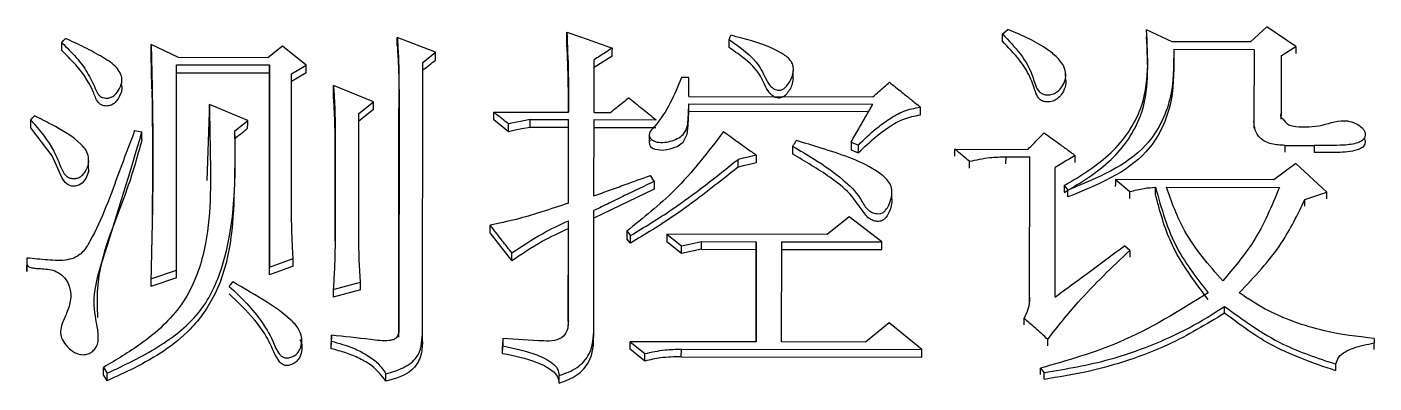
# Model space of a CAD drawing. Header units: millimetres. Extents: x 2384 to 4064, y 886 to 2074.
# Drawn here: x 2782.02 to 2790.02, y 1835.75 to 1837.86 of the extents above; entities that cross this region are included whole.
import ezdxf

# ---------------------------------------------------------------- set-up
doc = ezdxf.new("R2010")
doc.units = ezdxf.units.MM

msp = doc.modelspace()

# ---------------------------------------------------------------- linework, layer by layer
at = {"color": 7, "linetype": 'Continuous', "lineweight": 25}
for p, q in [((2788.8197, 1837.7705), (2788.6683, 1837.8417)), ((2789.3823, 1837.8582), (2789.2848, 1837.7696)), ((2789.5552, 1837.7425), (2789.3823, 1837.8582)), ((2782.2317, 1837.7176), (2782.2319, 1837.7645)), ((2782.9241, 1837.6767), (2782.7619, 1837.7548)), ((2784.4493, 1837.7085), (2784.2223, 1837.7954)), ((2787.8134, 1837.7743), (2787.8136, 1837.8166)), ((2789.2848, 1837.7696), (2788.8197, 1837.7705)), ((2783.4541, 1837.6757), (2782.9241, 1837.6767)), ((2783.5407, 1837.7447), (2783.4541, 1837.6757)), ((2783.6812, 1837.632), (2783.5407, 1837.7447)), ((2784.3736, 1837.648), (2784.4493, 1837.7085)), ((2785.4984, 1837.6857), (2785.3902, 1837.6167)), ((2788.8304, 1837.7261), (2788.8302, 1837.6843)), ((2788.8304, 1837.7261), (2789.3064, 1837.7252)), ((2788.8308, 1837.6313), (2788.831, 1837.6733)), ((2789.3064, 1837.7252), (2789.306, 1837.2985)), ((2789.3064, 1837.7252), (2789.3062, 1837.6834)), ((2789.4683, 1837.3516), (2789.4686, 1837.6894)), ((2789.4686, 1837.6894), (2789.5552, 1837.7425)), ((2782.9121, 1836.4156), (2782.9132, 1837.6334)), ((2782.913, 1837.5867), (2783.4647, 1837.5857)), ((2782.9132, 1837.6334), (2783.4649, 1837.6324)), ((2783.4649, 1837.6324), (2783.4638, 1836.4321)), ((2783.5947, 1837.5802), (2783.6812, 1837.632)), ((2784.372, 1836.0367), (2784.3736, 1837.648)), ((2785.3901, 1837.3515), (2785.3904, 1837.6635)), ((2786.5723, 1837.5529), (2786.5725, 1837.6001)), ((2788.1868, 1837.5659), (2788.187, 1837.5936)), ((2782.5868, 1837.5098), (2782.587, 1837.5351)), ((2782.587, 1837.546), (2782.5871, 1837.5569)), ((2783.4635, 1836.3869), (2783.4647, 1837.5857)), ((2783.5939, 1836.8331), (2783.5947, 1837.5802)), ((2783.681, 1837.5853), (2783.5944, 1837.5336)), ((2784.0813, 1837.4146), (2783.8434, 1837.5104)), ((2785.9528, 1837.5585), (2785.9096, 1837.5586)), ((2785.9527, 1837.4459), (2785.9528, 1837.5585)), ((2785.9527, 1837.4459), (2787.0452, 1837.4439)), ((2783.0943, 1836.9479), (2783.1075, 1837.3526)), ((2783.1075, 1837.3526), (2783.1077, 1837.399)), ((2783.3348, 1837.3032), (2783.1077, 1837.399)), ((2784.081, 1837.3682), (2783.9944, 1837.299)), ((2783.9947, 1837.3454), (2784.0813, 1837.4146)), ((2784.2312, 1836.0185), (2784.2325, 1837.3766)), ((2784.2327, 1837.423), (2784.2314, 1836.0632)), ((2784.2327, 1837.423), (2784.2325, 1837.3766)), ((2784.7949, 1837.3062), (2784.7952, 1837.3526)), ((2784.7952, 1837.3526), (2785.2387, 1837.3518)), ((2785.3901, 1837.3515), (2785.4875, 1837.3513)), ((2785.9525, 1837.3561), (2785.9527, 1837.4025)), ((2787.0185, 1837.3542), (2785.9525, 1837.3561)), ((2785.9527, 1837.4025), (2787.0452, 1837.4005)), ((2787.3262, 1837.3362), (2787.3265, 1837.3826)), ((2789.468, 1837.3104), (2789.4683, 1837.3516)), ((2782.0474, 1837.2594), (2782.0476, 1837.3056)), ((2783.259, 1837.2425), (2783.3348, 1837.3032)), ((2783.994, 1836.6057), (2783.9947, 1837.3454)), ((2784.8814, 1837.2367), (2784.7949, 1837.3062)), ((2785.0112, 1837.2625), (2785.0115, 1837.3088)), ((2785.0115, 1837.3088), (2785.2386, 1837.3084)), ((2785.2382, 1836.8127), (2785.2386, 1837.3084)), ((2785.2384, 1837.2621), (2785.2386, 1837.3084)), ((2785.3896, 1836.856), (2785.3901, 1837.3081)), ((2785.3901, 1837.3081), (2785.7579, 1837.3074)), ((2789.306, 1837.2985), (2789.3057, 1837.2574)), ((2782.664, 1837.2436), (2782.7073, 1837.2349)), ((2782.7071, 1837.1887), (2782.7073, 1837.2349)), ((2783.2587, 1837.1963), (2783.259, 1837.2425)), ((2783.8539, 1837.198), (2783.8533, 1836.606)), ((2783.8537, 1837.1519), (2783.8539, 1837.198)), ((2785.2384, 1837.2621), (2785.0112, 1837.2625)), ((2785.238, 1836.8126), (2785.2384, 1837.2621)), ((2785.3898, 1837.2618), (2785.7576, 1837.2611)), ((2785.718, 1837.212), (2785.7178, 1837.178)), ((2785.7181, 1837.2244), (2785.7181, 1837.2218)), ((2783.8531, 1836.587), (2783.8537, 1837.1519)), ((2786.9152, 1837.175), (2786.9149, 1837.1289)), ((2786.9149, 1837.1289), (2786.9582, 1837.1115)), ((2786.9152, 1837.175), (2786.9584, 1837.1576)), ((2787.5315, 1837.0917), (2787.5317, 1837.1325)), ((2787.5317, 1837.1325), (2787.9644, 1837.1317)), ((2789.4897, 1837.1557), (2789.4895, 1837.1148)), ((2789.4897, 1837.1557), (2789.6628, 1837.1553)), ((2789.6628, 1837.1553), (2789.6625, 1837.1139)), ((2782.3895, 1837.0383), (2782.3898, 1837.0832)), ((2782.3898, 1837.0844), (2782.3898, 1837.0848)), ((2786.2442, 1837.026), (2786.2444, 1837.072)), ((2787.8344, 1837.0467), (2787.8346, 1837.0874)), ((2787.8346, 1837.0874), (2787.9752, 1837.0871)), ((2787.9743, 1836.2558), (2787.9752, 1837.0871)), ((2787.975, 1837.0464), (2787.9752, 1837.0871)), ((2789.5545, 1837.0486), (2789.4246, 1836.9507)), ((2789.7382, 1836.8787), (2789.5545, 1837.0486)), ((2785.7467, 1836.9424), (2785.7251, 1836.9772)), ((2788.1258, 1836.2556), (2788.1266, 1837.0244)), ((2788.4835, 1836.9524), (2788.5699, 1836.8809)), ((2789.4246, 1836.9507), (2788.4835, 1836.9524)), ((2785.7465, 1836.8966), (2785.3893, 1836.7233)), ((2785.7467, 1836.9424), (2785.7465, 1836.8966)), ((2787.1568, 1836.8437), (2787.1571, 1836.8899)), ((2788.7212, 1836.867), (2788.7214, 1836.9074)), ((2788.7863, 1836.9072), (2789.4569, 1836.906)), ((2789.6083, 1836.8343), (2789.7382, 1836.8787)), ((2789.6081, 1836.7941), (2789.6083, 1836.8343)), ((2785.2375, 1836.1139), (2785.2381, 1836.7081)), ((2785.3889, 1836.0698), (2785.3896, 1836.7689)), ((2786.9039, 1836.7312), (2786.774, 1836.6268)), ((2787.0985, 1836.5826), (2786.9039, 1836.7312)), ((2784.7727, 1836.6373), (2784.7729, 1836.6828)), ((2784.9022, 1836.4717), (2784.7727, 1836.6373)), ((2785.2373, 1836.1124), (2785.2378, 1836.6626)), ((2785.5841, 1836.6465), (2785.5839, 1836.601)), ((2785.5841, 1836.6464), (2785.6058, 1836.6202)), ((2785.8221, 1836.6285), (2785.9086, 1836.5586)), ((2786.774, 1836.6268), (2785.8221, 1836.6285)), ((2785.6055, 1836.5748), (2785.5839, 1836.601)), ((2785.6055, 1836.5748), (2785.6058, 1836.6202)), ((2785.9084, 1836.5133), (2785.8219, 1836.5832)), ((2785.9084, 1836.5133), (2785.9086, 1836.5586)), ((2786.0274, 1836.5392), (2786.0276, 1836.5845)), ((2786.0276, 1836.5845), (2786.3521, 1836.5839)), ((2786.3521, 1836.5839), (2786.3515, 1835.9892)), ((2786.3519, 1836.5386), (2786.3521, 1836.5839)), ((2786.503, 1835.9889), (2786.5036, 1836.5837)), ((2786.5036, 1836.5837), (2787.0985, 1836.5826)), ((2788.5696, 1836.5323), (2788.5371, 1836.5592)), ((2782.0251, 1836.487), (2782.0249, 1836.4418)), ((2782.0251, 1836.487), (2782.0251, 1836.4522)), ((2783.4638, 1836.4321), (2783.6044, 1836.4842)), ((2784.9022, 1836.4717), (2784.9024, 1836.517)), ((2786.0274, 1836.5392), (2785.9084, 1836.5133)), ((2786.0274, 1836.5392), (2786.3519, 1836.5386)), ((2786.3513, 1835.9892), (2786.3519, 1836.5386)), ((2786.5033, 1836.5383), (2787.0983, 1836.5372)), ((2788.5696, 1836.5323), (2788.5693, 1836.4926)), ((2782.0251, 1836.4522), (2782.0248, 1836.407)), ((2782.0248, 1836.407), (2782.0249, 1836.4418)), ((2782.7606, 1836.3634), (2782.9121, 1836.4156)), ((2783.6042, 1836.439), (2783.4635, 1836.3869)), ((2783.4635, 1836.3869), (2783.4638, 1836.4321)), ((2782.9118, 1836.3705), (2782.7603, 1836.3184)), ((2783.8422, 1836.3002), (2784.0045, 1836.3437)), ((2784.0043, 1836.2987), (2783.842, 1836.2553)), ((2787.9741, 1836.2156), (2787.9743, 1836.2558)), ((2789.1315, 1836.1608), (2789.1317, 1836.2)), ((2785.2372, 1836.0692), (2785.2375, 1836.1139)), ((2785.3886, 1836.0252), (2785.3889, 1836.0698)), ((2787.1413, 1836.1017), (2787.0006, 1835.988)), ((2787.3359, 1835.9436), (2787.1413, 1836.1017)), ((2783.6456, 1836.0418), (2783.6456, 1836.0482)), ((2783.8311, 1836.0289), (2783.8309, 1835.9843)), ((2783.8309, 1835.9493), (2783.8311, 1835.9938)), ((2783.8311, 1835.9938), (2783.8311, 1836.0289)), ((2784.3718, 1835.992), (2784.372, 1836.0367)), ((2784.848, 1836.0095), (2784.8477, 1835.9649)), ((2784.848, 1836.0095), (2784.8479, 1835.9657)), ((2785.3867, 1835.9624), (2785.3869, 1836.0072)), ((2785.6049, 1835.946), (2785.6051, 1835.9906)), ((2785.6051, 1835.9906), (2785.6916, 1835.9203)), ((2786.3515, 1835.9892), (2785.6051, 1835.9906)), ((2787.0006, 1835.988), (2786.503, 1835.9889)), ((2788.082, 1835.9657), (2788.0822, 1836.0045)), ((2790.0185, 1836.0099), (2790.0185, 1835.983)), ((2783.8309, 1835.9493), (2783.8309, 1835.9843)), ((2784.8477, 1835.9211), (2784.8479, 1835.9657)), ((2784.8477, 1835.9211), (2784.8477, 1835.9649)), ((2785.6914, 1835.8758), (2785.6049, 1835.946)), ((2785.6914, 1835.8758), (2785.6916, 1835.9203)), ((2785.9078, 1835.9017), (2785.908, 1835.9462)), ((2785.908, 1835.9462), (2787.3359, 1835.9436)), ((2790.0183, 1835.9443), (2790.0185, 1835.983)), ((2782.4786, 1835.7941), (2782.4788, 1835.8385)), ((2782.4788, 1835.8384), (2782.5004, 1835.8033)), ((2785.9078, 1835.9017), (2787.3356, 1835.8991)), ((2788.0385, 1835.7955), (2788.0387, 1835.834)), ((2788.0388, 1835.8339), (2788.0604, 1835.8069)), ((2782.5002, 1835.759), (2782.4786, 1835.7941)), ((2788.0601, 1835.7685), (2788.0604, 1835.8069))]:
    msp.add_line(p, q, dxfattribs=at)
at = {"color": 7, "linetype": 'Continuous', "lineweight": 25, "flags": 128}
for points in [[(2785.2281, 1837.7812), (2785.2282, 1837.8075), (2785.2283, 1837.8281)], [(2787.8137, 1837.8167), (2787.8219, 1837.8234), (2787.834, 1837.8333), (2787.8462, 1837.8432)], [(2782.2319, 1837.7645), (2782.2427, 1837.7774), (2782.2535, 1837.7904)], [(2782.7616, 1837.708), (2782.7618, 1837.7342), (2782.7619, 1837.7548)], [(2784.222, 1837.7485), (2784.2222, 1837.7748), (2784.2223, 1837.7954)], [(2786.1908, 1837.7362), (2786.1908, 1837.7509), (2786.1909, 1837.767), (2786.191, 1837.7831)], [(2784.4491, 1837.6617), (2784.4492, 1837.6879), (2784.4493, 1837.7085)], [(2785.4984, 1837.6857), (2785.4985, 1837.7119), (2785.4986, 1837.7325)], [(2789.5552, 1837.7425), (2789.5551, 1837.7189), (2789.555, 1837.7007)], [(2783.4647, 1837.5857), (2783.4648, 1837.6118), (2783.4649, 1837.6324)], [(2783.681, 1837.5853), (2783.6811, 1837.6114), (2783.6812, 1837.632)], [(2783.8432, 1837.4639), (2783.8433, 1837.4899), (2783.8434, 1837.5104)], [(2784.081, 1837.3682), (2784.0812, 1837.3942), (2784.0813, 1837.4146)], [(2785.7233, 1837.187), (2785.717, 1837.1739), (2785.7182, 1837.1612), (2785.7253, 1837.1496), (2785.7368, 1837.1398), (2785.7515, 1837.1326), (2785.7975, 1837.1269), (2785.8424, 1837.134), (2785.8835, 1837.1497), (2785.9182, 1837.1742), (2785.9427, 1837.222), (2785.949, 1837.2741), (2785.9525, 1837.3561), (2785.9525, 1837.3561)], [(2782.0476, 1837.3056), (2782.0584, 1837.3186), (2782.0692, 1837.3316)], [(2783.3345, 1837.2569), (2783.3347, 1837.2828), (2783.3348, 1837.3032)], [(2784.8814, 1837.2367), (2784.8815, 1837.2626), (2784.8816, 1837.283)], [(2785.0115, 1837.3088), (2784.9627, 1837.2991), (2784.9222, 1837.291), (2784.8816, 1837.283)], [(2782.3889, 1837.0386), (2782.3893, 1836.9991), (2782.3737, 1836.9589), (2782.352, 1836.9316), (2782.3335, 1836.9189), (2782.311, 1836.9128), (2782.2903, 1836.9136), (2782.2685, 1836.9208), (2782.2514, 1836.9343), (2782.2346, 1836.9608), (2782.1744, 1837.0939), (2782.0474, 1837.2593), (2782.0474, 1837.2593)], [(2785.0112, 1837.2625), (2784.9624, 1837.2528), (2784.9219, 1837.2448), (2784.8814, 1837.2367)], [(2786.5688, 1837.1036), (2786.5689, 1837.1242), (2786.569, 1837.137), (2786.5691, 1837.1497)], [(2786.9582, 1837.1115), (2786.9583, 1837.1345), (2786.9584, 1837.1461), (2786.9584, 1837.1576)], [(2786.3524, 1837.0518), (2786.3041, 1837.0403), (2786.2741, 1837.0332), (2786.2442, 1837.026)], [(2786.3526, 1837.0979), (2786.3043, 1837.0863), (2786.2744, 1837.0791), (2786.2444, 1837.072)], [(2786.3526, 1837.0979), (2786.3525, 1837.0721), (2786.3524, 1837.0518)], [(2787.618, 1837.0204), (2787.6181, 1837.0404), (2787.6182, 1837.061)], [(2788.2454, 1837.0548), (2788.2455, 1837.0773), (2788.2456, 1837.0955)], [(2788.4835, 1836.9524), (2788.4833, 1836.9294), (2788.4832, 1836.912)], [(2788.1806, 1836.9173), (2788.1805, 1836.9023), (2788.1804, 1836.8892), (2788.1803, 1836.8769)], [(2788.2022, 1836.8905), (2788.1968, 1836.8972), (2788.1887, 1836.9072), (2788.1806, 1836.9173)], [(2788.2019, 1836.8501), (2788.202, 1836.8644), (2788.2021, 1836.8774), (2788.2022, 1836.8905)], [(2788.5697, 1836.8405), (2788.5698, 1836.85), (2788.5698, 1836.8603), (2788.5699, 1836.8809)], [(2789.738, 1836.8384), (2789.7381, 1836.8606), (2789.7382, 1836.8787)], [(2785.2378, 1836.6626), (2785.2379, 1836.676), (2785.238, 1836.6894), (2785.2381, 1836.7081)], [(2785.8221, 1836.6285), (2785.822, 1836.6031), (2785.8219, 1836.5832)], [(2785.9086, 1836.5586), (2785.9571, 1836.5692), (2785.9924, 1836.5769), (2786.0276, 1836.5845)], [(2787.0983, 1836.5372), (2787.0984, 1836.5626), (2787.0985, 1836.5826)], [(2783.6042, 1836.439), (2783.6043, 1836.4643), (2783.6044, 1836.4842)], [(2782.9118, 1836.3705), (2782.912, 1836.3957), (2782.9121, 1836.4156)], [(2782.7606, 1836.3634), (2782.7604, 1836.3382), (2782.7603, 1836.3184)], [(2783.2257, 1836.3189), (2783.2365, 1836.332), (2783.2473, 1836.3451)], [(2784.0043, 1836.2987), (2784.0044, 1836.3239), (2784.0045, 1836.3437)], [(2783.8422, 1836.3002), (2783.8421, 1836.2751), (2783.842, 1836.2553)], [(2787.9415, 1836.0914), (2787.9416, 1836.1004), (2787.9416, 1836.1105), (2787.9417, 1836.1304)], [(2787.3356, 1835.8991), (2787.3358, 1835.924), (2787.3359, 1835.9436)], [(2789.791, 1835.8192), (2789.7911, 1835.8354), (2789.7912, 1835.8577)], [(2782.5002, 1835.759), (2782.5003, 1835.7788), (2782.5003, 1835.7911), (2782.5004, 1835.8033)], [(2784.1552, 1835.7559), (2784.1553, 1835.7688), (2784.1553, 1835.7817), (2784.1554, 1835.8003)], [(2785.1828, 1835.7453), (2785.1829, 1835.7583), (2785.183, 1835.7713), (2785.1831, 1835.7896)]]:
    msp.add_lwpolyline(points, dxfattribs=at)
at = {"color": 7, "linetype": 'Continuous', "lineweight": 25}
for points, knots in [([(2785.2283, 1837.8281), (2785.2319, 1837.7465), (2785.2372, 1837.6265), (2785.2385, 1837.4675), (2785.2386, 1837.3904), (2785.2387, 1837.3518)], [0, 0, 0, 0, 0.51479, 0.757386, 1, 1, 1, 1]), ([(2785.2283, 1837.8281), (2785.2593, 1837.8172), (2785.3198, 1837.7958), (2785.4099, 1837.7639), (2785.4691, 1837.743), (2785.4986, 1837.7325)], [0, 0, 0, 0, 0.343534, 0.671767, 1, 1, 1, 1]), ([(2787.8136, 1837.8166), (2787.8507, 1837.7776), (2787.925, 1837.6992), (2787.9941, 1837.5822), (2788.0113, 1837.4912), (2788.0462, 1837.4617), (2788.069, 1837.4548), (2788.0952, 1837.4547), (2788.1231, 1837.4624), (2788.1509, 1837.4814), (2788.1741, 1837.5121), (2788.1907, 1837.5535), (2788.1886, 1837.6013), (2788.1628, 1837.6548), (2788.0675, 1837.7436), (2787.9512, 1837.7995), (2787.8584, 1837.8381), (2787.8462, 1837.8432)], [0, 0, 0, 0, 0.147264, 0.29555, 0.379238, 0.397704, 0.416179, 0.440332, 0.464932, 0.490584, 0.529383, 0.570231, 0.614806, 0.662849, 0.734388, 0.964897, 1, 1, 1, 1]), ([(2788.1806, 1836.9173), (2788.2787, 1836.9764), (2788.4703, 1837.0919), (2788.693, 1837.4167), (2788.6776, 1837.681), (2788.6683, 1837.8417)], [0, 0, 0, 0, 0.2914195, 0.5692264, 1, 1, 1, 1]), ([(2782.2319, 1837.7645), (2782.2611, 1837.7358), (2782.3169, 1837.6811), (2782.3858, 1837.59), (2782.4207, 1837.5146), (2782.4415, 1837.4655), (2782.4575, 1837.4468), (2782.4745, 1837.438), (2782.4938, 1837.4348), (2782.5142, 1837.4365), (2782.5365, 1837.4455), (2782.5611, 1837.4682), (2782.5797, 1837.5007), (2782.5909, 1837.5396), (2782.5837, 1837.578), (2782.5509, 1837.6312), (2782.4704, 1837.6817), (2782.3669, 1837.7384), (2782.2914, 1837.773), (2782.2535, 1837.7904)], [0, 0, 0, 0, 0.120486, 0.230167, 0.339822, 0.3746, 0.39298, 0.411575, 0.427591, 0.446557, 0.467304, 0.493911, 0.54294, 0.579845, 0.617018, 0.661528, 0.765545, 0.882402, 1, 1, 1, 1]), ([(2782.7619, 1837.7548), (2782.7637, 1837.6796), (2782.7693, 1837.4539), (2782.7754, 1836.991), (2782.7662, 1836.6013), (2782.7606, 1836.3634)], [0, 0, 0, 0, 0.1629699, 0.4889248, 1, 1, 1, 1]), ([(2784.222, 1837.7485), (2784.2244, 1837.7122), (2784.2291, 1837.6395), (2784.2323, 1837.5155), (2784.2324, 1837.4278), (2784.2325, 1837.3766)], [0, 0, 0, 0, 0.293714, 0.587449, 1, 1, 1, 1]), ([(2784.2223, 1837.7954), (2784.2247, 1837.7587), (2784.2296, 1837.6853), (2784.2326, 1837.5612), (2784.2327, 1837.4737), (2784.2327, 1837.423)], [0, 0, 0, 0, 0.296264, 0.592549, 1, 1, 1, 1]), ([(2785.2383, 1837.3518), (2785.2383, 1837.3777), (2785.2382, 1837.4449), (2785.2366, 1837.5882), (2785.2314, 1837.7053), (2785.2281, 1837.7812)], [0, 0, 0, 0, 0.180625, 0.46896, 1, 1, 1, 1]), ([(2786.191, 1837.7831), (2786.2586, 1837.7365), (2786.3598, 1837.6666), (2786.4064, 1837.5526), (2786.4343, 1837.5079), (2786.4524, 1837.493), (2786.4694, 1837.4845), (2786.4882, 1837.4815), (2786.5039, 1837.4843), (2786.5222, 1837.4955), (2786.5489, 1837.5263), (2786.5705, 1837.5693), (2786.5745, 1837.6151), (2786.5663, 1837.6461), (2786.5408, 1837.6781), (2786.4473, 1837.7404), (2786.3242, 1837.777), (2786.2234, 1837.8033), (2786.2018, 1837.809)], [0, 0, 0, 0, 0.227642, 0.340918, 0.369431, 0.383636, 0.40814, 0.421602, 0.435184, 0.450933, 0.481252, 0.554321, 0.592682, 0.621742, 0.650784, 0.712011, 0.938181, 1, 1, 1, 1]), ([(2786.191, 1837.7831), (2786.1919, 1837.7853), (2786.1942, 1837.7907), (2786.1978, 1837.7993), (2786.2005, 1837.8058), (2786.2018, 1837.809)], [0, 0, 0, 0, 0.250291, 0.625145, 1, 1, 1, 1]), ([(2788.1861, 1837.5511), (2788.1866, 1837.5497), (2788.1925, 1837.5337), (2788.1865, 1837.4989), (2788.1677, 1837.4595), (2788.1409, 1837.4312), (2788.1121, 1837.4163), (2788.0838, 1837.412), (2788.0591, 1837.4151), (2788.04, 1837.4238), (2788.0211, 1837.4431), (2788.0016, 1837.4911), (2787.9779, 1837.5709), (2787.9102, 1837.6724), (2787.8481, 1837.7378), (2787.8134, 1837.7743)], [0, 0, 0, 0, 0.00692, 0.07956, 0.155689, 0.209033, 0.251741, 0.294473, 0.329516, 0.356624, 0.383718, 0.448883, 0.593532, 0.772801, 1, 1, 1, 1]), ([(2788.1803, 1836.8761), (2788.2784, 1836.9352), (2788.47, 1837.0505), (2788.6928, 1837.3748), (2788.6774, 1837.6389), (2788.668, 1837.7994)], [0, 0, 0, 0, 0.291558, 0.569369, 1, 1, 1, 1]), ([(2782.5863, 1837.51), (2782.5867, 1837.5091), (2782.5911, 1837.4962), (2782.5832, 1837.4631), (2782.5654, 1837.4277), (2782.5407, 1837.4025), (2782.5197, 1837.3915), (2782.497, 1837.388), (2782.476, 1837.3909), (2782.4589, 1837.3994), (2782.435, 1837.4249), (2782.4053, 1837.521), (2782.3283, 1837.6237), (2782.2533, 1837.6966), (2782.2317, 1837.7176)], [0, 0, 0, 0, 0.004934, 0.070078, 0.167112, 0.208023, 0.242926, 0.27788, 0.312683, 0.339657, 0.36657, 0.483284, 0.85074, 1, 1, 1, 1]), ([(2782.7663, 1837.4883), (2782.7659, 1837.5066), (2782.7652, 1837.5432), (2782.7636, 1837.6165), (2782.7624, 1837.6714), (2782.7616, 1837.708)], [0, 0, 0, 0, 0.249999, 0.499999, 1, 1, 1, 1]), ([(2785.4986, 1837.7325), (2785.4851, 1837.7239), (2785.4603, 1837.7081), (2785.4243, 1837.6851), (2785.4017, 1837.6707), (2785.3904, 1837.6635)], [0, 0, 0, 0, 0.37438, 0.68719, 1, 1, 1, 1]), ([(2786.571, 1837.5534), (2786.5692, 1837.5395), (2786.5646, 1837.504), (2786.5396, 1837.4662), (2786.5137, 1837.4432), (2786.4984, 1837.4363), (2786.4827, 1837.4352), (2786.4639, 1837.4401), (2786.4439, 1837.4516), (2786.4088, 1837.4925), (2786.3808, 1837.5826), (2786.2893, 1837.6688), (2786.2185, 1837.7172), (2786.1908, 1837.7362)], [0, 0, 0, 0, 0.075154, 0.191441, 0.226394, 0.248887, 0.271547, 0.299758, 0.340806, 0.382933, 0.572526, 0.832032, 1, 1, 1, 1]), ([(2788.8302, 1837.6839), (2788.8299, 1837.5846), (2788.8293, 1837.3851), (2788.6539, 1837.0326), (2788.3756, 1836.9198), (2788.2019, 1836.8494)], [0, 0, 0, 0, 0.2715803, 0.5453653, 1, 1, 1, 1]), ([(2788.8304, 1837.7261), (2788.8301, 1837.6266), (2788.8295, 1837.4269), (2788.6543, 1837.0741), (2788.3759, 1836.961), (2788.2022, 1836.8905)], [0, 0, 0, 0, 0.271711, 0.545564, 1, 1, 1, 1]), ([(2784.3733, 1837.6013), (2784.386, 1837.6114), (2784.4112, 1837.6315), (2784.4365, 1837.6516), (2784.4491, 1837.6617)], [0, 0, 0, 0, 0.5, 1, 1, 1, 1]), ([(2783.8434, 1837.5104), (2783.8459, 1837.4773), (2783.851, 1837.4088), (2783.8535, 1837.3046), (2783.8538, 1837.2336), (2783.8539, 1837.198)], [0, 0, 0, 0, 0.318731, 0.6592723, 1, 1, 1, 1]), ([(2785.9096, 1837.5586), (2785.8671, 1837.4561), (2785.8206, 1837.344), (2785.7294, 1837.2475), (2785.7159, 1837.2256), (2785.7174, 1837.2069), (2785.7252, 1837.195), (2785.7369, 1837.1853), (2785.7603, 1837.1739), (2785.7978, 1837.1712), (2785.8429, 1837.1785), (2785.8843, 1837.1944), (2785.9253, 1837.2209), (2785.9462, 1837.268), (2785.9501, 1837.3303), (2785.9517, 1837.3751), (2785.9527, 1837.4025)], [0, 0, 0, 0, 0.410683, 0.44895, 0.485442, 0.501739, 0.51856, 0.536626, 0.555643, 0.608214, 0.659889, 0.710594, 0.760792, 0.827972, 0.894991, 1, 1, 1, 1]), ([(2787.0452, 1837.4439), (2787.057, 1837.4543), (2787.0791, 1837.4739), (2787.1116, 1837.5028), (2787.1323, 1837.5212), (2787.1427, 1837.5304)], [0, 0, 0, 0, 0.362123, 0.681062, 1, 1, 1, 1]), ([(2787.1427, 1837.5304), (2787.1674, 1837.5105), (2787.2103, 1837.476), (2787.2716, 1837.4267), (2787.3082, 1837.3973), (2787.3264, 1837.3826)], [0, 0, 0, 0, 0.403141, 0.70157, 1, 1, 1, 1]), ([(2782.7665, 1837.4789), (2782.7684, 1837.3274), (2782.7713, 1837.1016), (2782.7687, 1836.8407), (2782.767, 1836.7324), (2782.7671, 1836.712), (2782.7672, 1836.7101), (2782.7672, 1836.71), (2782.7672, 1836.71)], [0, 0, 0, 0, 0.593211, 0.883787, 0.986393, 0.993028, 0.998125, 1, 1, 1, 1]), ([(2783.8537, 1837.1519), (2783.8536, 1837.1848), (2783.8534, 1837.2533), (2783.8498, 1837.3574), (2783.8454, 1837.4284), (2783.8432, 1837.4639)], [0, 0, 0, 0, 0.315997, 0.657909, 1, 1, 1, 1]), ([(2785.4875, 1837.3513), (2785.4998, 1837.3612), (2785.5241, 1837.3806), (2785.5601, 1837.4094), (2785.5839, 1837.4284), (2785.5957, 1837.4378)], [0, 0, 0, 0, 0.342692, 0.671346, 1, 1, 1, 1]), ([(2785.5957, 1837.4378), (2785.6227, 1837.4161), (2785.6768, 1837.3727), (2785.7308, 1837.3292), (2785.7579, 1837.3074)], [0, 0, 0, 0, 0.5, 1, 1, 1, 1]), ([(2783.1077, 1837.399), (2783.1094, 1837.2946), (2783.1143, 1836.9959), (2783.1185, 1836.5874), (2782.9614, 1836.1977), (2782.7283, 1835.9857), (2782.5546, 1835.8832), (2782.4788, 1835.8385)], [0, 0, 0, 0, 0.178225, 0.509524, 0.685628, 0.86265, 1, 1, 1, 1]), ([(2784.8816, 1837.283), (2784.8693, 1837.2929), (2784.8487, 1837.3095), (2784.8199, 1837.3327), (2784.8034, 1837.3459), (2784.7952, 1837.3526)], [0, 0, 0, 0, 0.4283606, 0.7141803, 1, 1, 1, 1]), ([(2786.9152, 1837.175), (2786.9303, 1837.2014), (2786.9596, 1837.2521), (2787.0029, 1837.3273), (2787.0311, 1837.3761), (2787.0452, 1837.4005)], [0, 0, 0, 0, 0.349952, 0.674976, 1, 1, 1, 1]), ([(2786.9584, 1837.1576), (2786.9929, 1837.1909), (2787.05, 1837.2459), (2787.1405, 1837.3124), (2787.2255, 1837.3637), (2787.2926, 1837.3763), (2787.3264, 1837.3826)], [0, 0, 0, 0, 0.334415, 0.553138, 0.774737, 1, 1, 1, 1]), ([(2789.4683, 1837.3516), (2789.467, 1837.3479), (2789.4647, 1837.3411), (2789.4634, 1837.3322), (2789.4648, 1837.3256), (2789.472, 1837.3176), (2789.4842, 1837.3056), (2789.4957, 1837.2862), (2789.5217, 1837.2726), (2789.5931, 1837.2613), (2789.7094, 1837.267), (2789.8269, 1837.3136), (2789.9086, 1837.288), (2789.9424, 1837.2671), (2789.9611, 1837.2444), (2789.9668, 1837.2256), (2789.9655, 1837.2077), (2789.9583, 1837.1929), (2789.944, 1837.1799), (2789.9051, 1837.1626), (2789.8082, 1837.1527), (2789.7215, 1837.1543), (2789.6628, 1837.1553)], [0, 0, 0, 0, 0.0138, 0.025127, 0.031098, 0.037099, 0.060784, 0.089374, 0.112534, 0.153888, 0.320046, 0.483741, 0.537098, 0.589789, 0.612612, 0.635583, 0.657284, 0.674402, 0.691535, 0.721107, 0.811251, 1, 1, 1, 1]), ([(2782.0476, 1837.3056), (2782.0988, 1837.2465), (2782.1754, 1837.158), (2782.2192, 1837.0419), (2782.2419, 1836.9904), (2782.26, 1836.9705), (2782.2804, 1836.9607), (2782.303, 1836.9572), (2782.3256, 1836.9601), (2782.3483, 1836.9721), (2782.3716, 1836.9973), (2782.391, 1837.036), (2782.3928, 1837.0828), (2782.3782, 1837.1269), (2782.3108, 1837.2018), (2782.2, 1837.2648), (2782.1028, 1837.3145), (2782.0692, 1837.3316)], [0, 0, 0, 0, 0.226354, 0.339207, 0.374159, 0.395068, 0.416135, 0.435555, 0.456987, 0.476773, 0.506217, 0.555773, 0.604136, 0.646938, 0.693733, 0.894301, 1, 1, 1, 1]), ([(2786.9582, 1837.1115), (2786.9927, 1837.1447), (2787.0497, 1837.1997), (2787.1403, 1837.2661), (2787.2253, 1837.3173), (2787.2924, 1837.3299), (2787.3262, 1837.3362)], [0, 0, 0, 0, 0.334339, 0.553042, 0.774659, 1, 1, 1, 1]), ([(2789.4897, 1837.1557), (2789.4627, 1837.1568), (2789.4097, 1837.159), (2789.3417, 1837.1915), (2789.3092, 1837.2455), (2789.307, 1837.2809), (2789.3059, 1837.2985)], [0, 0, 0, 0, 0.293529, 0.577239, 0.790449, 1, 1, 1, 1]), ([(2782.664, 1837.2436), (2782.6332, 1837.1622), (2782.5497, 1836.9423), (2782.4635, 1836.6951), (2782.3639, 1836.5273), (2782.3153, 1836.4894), (2782.244, 1836.4689), (2782.1454, 1836.475), (2782.0658, 1836.4829), (2782.0251, 1836.487)], [0, 0, 0, 0, 0.239125, 0.645779, 0.717633, 0.759609, 0.801685, 0.898672, 1, 1, 1, 1]), ([(2782.0251, 1836.4522), (2782.0257, 1836.4496), (2782.0269, 1836.4446), (2782.0328, 1836.4377), (2782.0457, 1836.4305), (2782.0672, 1836.4266), (2782.1129, 1836.4238), (2782.1682, 1836.4214), (2782.224, 1836.3953), (2782.2578, 1836.3617), (2782.2811, 1836.3134), (2782.2889, 1836.2468), (2782.2683, 1836.1717), (2782.2349, 1836.1086), (2782.2213, 1836.055), (2782.2285, 1836.0094), (2782.2565, 1835.9663), (2782.2933, 1835.9331), (2782.3334, 1835.9151), (2782.3652, 1835.9119), (2782.3939, 1835.9194), (2782.417, 1835.9344), (2782.4351, 1835.9559), (2782.4474, 1835.9848), (2782.4502, 1836.063), (2782.397, 1836.2404), (2782.5343, 1836.6537), (2782.6367, 1836.9978), (2782.7073, 1837.2349)], [0, 0, 0, 0, 0.003563, 0.007141, 0.011667, 0.022281, 0.03379, 0.068952, 0.089643, 0.110397, 0.130498, 0.162022, 0.201668, 0.236438, 0.259111, 0.277, 0.29888, 0.327265, 0.340596, 0.354041, 0.36589, 0.376926, 0.38899, 0.402934, 0.419058, 0.496673, 0.653151, 1, 1, 1, 1]), ([(2782.7071, 1837.1887), (2782.6803, 1837.0927), (2782.5983, 1836.7993), (2782.4305, 1836.457), (2782.4416, 1836.1925), (2782.4441, 1836.1343)], [0, 0, 0, 0, 0.274954, 0.84062, 1, 1, 1, 1]), ([(2783.2587, 1837.1964), (2783.2581, 1837.0939), (2783.2562, 1836.7852), (2783.2272, 1836.3785), (2782.9777, 1836.0183), (2782.7328, 1835.8644), (2782.554, 1835.7834), (2782.5002, 1835.759)], [0, 0, 0, 0, 0.180756, 0.544805, 0.687033, 0.905677, 1, 1, 1, 1]), ([(2782.5004, 1835.8033), (2782.603, 1835.8518), (2782.8088, 1835.9492), (2783.0688, 1836.1541), (2783.2669, 1836.6007), (2783.2624, 1836.9681), (2783.259, 1837.2425)], [0, 0, 0, 0, 0.180959, 0.363242, 0.524232, 1, 1, 1, 1]), ([(2783.2588, 1837.1964), (2783.2651, 1837.2014), (2783.2777, 1837.2115), (2783.2967, 1837.2266), (2783.3156, 1837.2418), (2783.3282, 1837.2519), (2783.3345, 1837.2569)], [0, 0, 0, 0, 0.25, 0.5, 0.75, 1, 1, 1, 1]), ([(2786.158, 1837.2372), (2786.0663, 1837.1167), (2785.9011, 1836.8997), (2785.6817, 1836.7244), (2785.5841, 1836.6465)], [0, 0, 0, 0, 0.555283, 1, 1, 1, 1]), ([(2786.158, 1837.2372), (2786.184, 1837.2186), (2786.2294, 1837.1861), (2786.2942, 1837.1397), (2786.3332, 1837.1118), (2786.3526, 1837.0979)], [0, 0, 0, 0, 0.400141, 0.70007, 1, 1, 1, 1]), ([(2787.9644, 1837.1317), (2787.9756, 1837.1429), (2787.9975, 1837.1649), (2788.0299, 1837.1975), (2788.0512, 1837.2188), (2788.0619, 1837.2295)], [0, 0, 0, 0, 0.344395, 0.672198, 1, 1, 1, 1]), ([(2788.0619, 1837.2295), (2788.0879, 1837.2106), (2788.1316, 1837.1788), (2788.1928, 1837.1341), (2788.228, 1837.1084), (2788.2456, 1837.0955)], [0, 0, 0, 0, 0.424906, 0.712453, 1, 1, 1, 1]), ([(2789.9627, 1837.1927), (2789.9639, 1837.1891), (2789.9671, 1837.1795), (2789.9646, 1837.1643), (2789.957, 1837.15), (2789.9418, 1837.1372), (2789.8915, 1837.1166), (2789.7941, 1837.1119), (2789.7087, 1837.1132), (2789.6625, 1837.1139)], [0, 0, 0, 0, 0.035479, 0.093395, 0.138339, 0.183252, 0.26667, 0.603888, 1, 1, 1, 1]), ([(2786.5691, 1837.1497), (2786.6121, 1837.1251), (2786.7164, 1837.0656), (2786.8548, 1836.9658), (2786.9626, 1836.8648), (2786.9975, 1836.7861), (2787.0358, 1836.758), (2787.063, 1836.7495), (2787.0871, 1836.7499), (2787.1062, 1836.757), (2787.1251, 1836.7744), (2787.1468, 1836.8156), (2787.1618, 1836.8672), (2787.1525, 1836.9212), (2787.1184, 1836.9664), (2786.9913, 1837.0592), (2786.7992, 1837.12), (2786.6397, 1837.1693), (2786.5907, 1837.1844)], [0, 0, 0, 0, 0.0982305, 0.2380808, 0.342824, 0.3950127, 0.4156162, 0.4363067, 0.4488043, 0.4613909, 0.4749584, 0.5000075, 0.5591638, 0.5871907, 0.6151163, 0.6746096, 0.9000732, 1, 1, 1, 1]), ([(2786.5691, 1837.1497), (2786.5727, 1837.1555), (2786.5799, 1837.167), (2786.5871, 1837.1786), (2786.5907, 1837.1843)], [0, 0, 0, 0, 0.499456, 1, 1, 1, 1]), ([(2787.6182, 1837.061), (2787.6059, 1837.0712), (2787.5853, 1837.0883), (2787.5565, 1837.1121), (2787.54, 1837.1257), (2787.5317, 1837.1325)], [0, 0, 0, 0, 0.4283694, 0.7141847, 1, 1, 1, 1]), ([(2785.6058, 1836.6202), (2785.6888, 1836.6703), (2785.8431, 1836.7632), (2786.0515, 1836.9196), (2786.1801, 1837.0211), (2786.2444, 1837.072)], [0, 0, 0, 0, 0.3679592, 0.6837741, 1, 1, 1, 1]), ([(2787.1553, 1836.8438), (2787.1559, 1836.838), (2787.1591, 1836.8071), (2787.1444, 1836.7651), (2787.1234, 1836.7269), (2787.1047, 1836.7109), (2787.0874, 1836.7047), (2787.0666, 1836.7039), (2787.0442, 1836.7093), (2787.018, 1836.7235), (2786.9723, 1836.778), (2786.9151, 1836.8732), (2786.7631, 1836.9895), (2786.6435, 1837.0597), (2786.5688, 1837.1036)], [0, 0, 0, 0, 0.02232, 0.1187247, 0.1624937, 0.1838858, 0.2054796, 0.2245934, 0.2537432, 0.2835186, 0.3271043, 0.5106076, 0.6943614, 1, 1, 1, 1]), ([(2787.6182, 1837.061), (2787.658, 1837.0698), (2787.7291, 1837.0856), (2787.8023, 1837.0868), (2787.8346, 1837.0874)], [0, 0, 0, 0, 0.558839, 1, 1, 1, 1]), ([(2788.2456, 1837.0955), (2788.2317, 1837.0872), (2788.2049, 1837.0712), (2788.1652, 1837.0475), (2788.1395, 1837.0321), (2788.1266, 1837.0244)], [0, 0, 0, 0, 0.350983, 0.675492, 1, 1, 1, 1]), ([(2785.3896, 1836.856), (2785.4205, 1836.8671), (2785.4822, 1836.8895), (2785.5941, 1836.9299), (2785.675, 1836.9591), (2785.7251, 1836.9772)], [0, 0, 0, 0, 0.276037, 0.552075, 1, 1, 1, 1]), ([(2786.2442, 1837.026), (2786.1981, 1836.9894), (2786.0737, 1836.8908), (2785.8669, 1836.7329), (2785.6928, 1836.6276), (2785.6055, 1836.5748)], [0, 0, 0, 0, 0.227248, 0.612658, 1, 1, 1, 1]), ([(2785.7467, 1836.9424), (2785.6882, 1836.914), (2785.5995, 1836.8709), (2785.4804, 1836.813), (2785.4198, 1836.7836), (2785.3896, 1836.7689)], [0, 0, 0, 0, 0.4912162, 0.745608, 1, 1, 1, 1]), ([(2788.5699, 1836.8809), (2788.5976, 1836.8883), (2788.6472, 1836.9017), (2788.6987, 1836.9056), (2788.7214, 1836.9074)], [0, 0, 0, 0, 0.558985, 1, 1, 1, 1]), ([(2788.7214, 1836.9074), (2788.7565, 1836.7816), (2788.8196, 1836.5553), (2788.9684, 1836.3653), (2789.0345, 1836.2808)], [0, 0, 0, 0, 0.5554541, 1, 1, 1, 1]), ([(2789.1211, 1836.3524), (2789.038, 1836.4469), (2788.8906, 1836.6147), (2788.818, 1836.8183), (2788.7863, 1836.9072)], [0, 0, 0, 0, 0.56317, 1, 1, 1, 1]), ([(2789.4569, 1836.906), (2789.411, 1836.7951), (2789.3284, 1836.5956), (2789.1848, 1836.4272), (2789.1211, 1836.3524)], [0, 0, 0, 0, 0.5555847, 1, 1, 1, 1]), ([(2783.6044, 1836.4842), (2783.6028, 1836.5143), (2783.5996, 1836.5745), (2783.5951, 1836.6909), (2783.5944, 1836.777), (2783.5939, 1836.8331)], [0, 0, 0, 0, 0.2587287, 0.5174633, 1, 1, 1, 1]), ([(2785.2382, 1836.8127), (2785.1853, 1836.7953), (2785.0827, 1836.7615), (2784.9287, 1836.714), (2784.8249, 1836.6932), (2784.7729, 1836.6828)], [0, 0, 0, 0, 0.346532, 0.672536, 1, 1, 1, 1]), ([(2789.0342, 1836.2405), (2788.9523, 1836.349), (2788.8069, 1836.5415), (2788.7472, 1836.7676), (2788.7212, 1836.8662)], [0, 0, 0, 0, 0.563754, 1, 1, 1, 1]), ([(2789.2183, 1836.2805), (2789.3081, 1836.3752), (2789.4674, 1836.5433), (2789.5655, 1836.7459), (2789.6083, 1836.8343)], [0, 0, 0, 0, 0.563739, 1, 1, 1, 1]), ([(2784.9024, 1836.517), (2784.9615, 1836.5569), (2785.0677, 1836.6287), (2785.1857, 1836.6837), (2785.2381, 1836.7081)], [0, 0, 0, 0, 0.556535, 1, 1, 1, 1]), ([(2784.9024, 1836.517), (2784.8834, 1836.5413), (2784.8523, 1836.5812), (2784.8091, 1836.6365), (2784.785, 1836.6674), (2784.7729, 1836.6828)], [0, 0, 0, 0, 0.440732, 0.720366, 1, 1, 1, 1]), ([(2784.9022, 1836.4717), (2784.9612, 1836.5116), (2785.0674, 1836.5834), (2785.1855, 1836.6383), (2785.2378, 1836.6626)], [0, 0, 0, 0, 0.5565026, 1, 1, 1, 1]), ([(2783.8533, 1836.606), (2783.8531, 1836.5747), (2783.8528, 1836.5123), (2783.8492, 1836.4103), (2783.8447, 1836.3397), (2783.8422, 1836.3002)], [0, 0, 0, 0, 0.306538, 0.613101, 1, 1, 1, 1]), ([(2784.0045, 1836.3437), (2784.0024, 1836.3734), (2783.9982, 1836.432), (2783.995, 1836.5193), (2783.9943, 1836.5769), (2783.994, 1836.6057)], [0, 0, 0, 0, 0.340831, 0.670338, 1, 1, 1, 1]), ([(2788.1258, 1836.2556), (2788.1776, 1836.2939), (2788.2721, 1836.3637), (2788.4092, 1836.4649), (2788.4945, 1836.5278), (2788.5371, 1836.5592)], [0, 0, 0, 0, 0.378108, 0.689054, 1, 1, 1, 1]), ([(2788.0822, 1836.0045), (2788.1411, 1836.079), (2788.2444, 1836.2099), (2788.4112, 1836.383), (2788.5167, 1836.4825), (2788.5696, 1836.5323)], [0, 0, 0, 0, 0.398253, 0.698777, 1, 1, 1, 1]), ([(2783.2257, 1836.3189), (2783.2611, 1836.2855), (2783.3679, 1836.1846), (2783.4683, 1836.0454), (2783.512, 1835.924), (2783.542, 1835.8991), (2783.5597, 1835.8935), (2783.5811, 1835.8943), (2783.6039, 1835.9019), (2783.6264, 1835.9171), (2783.6457, 1835.9425), (2783.6564, 1835.9777), (2783.6565, 1836.0213), (2783.637, 1836.0731), (2783.5683, 1836.1452), (2783.4351, 1836.237), (2783.3161, 1836.3055), (2783.2473, 1836.3451)], [0, 0, 0, 0, 0.115426, 0.348555, 0.412099, 0.425321, 0.438687, 0.453029, 0.472544, 0.492548, 0.515348, 0.548273, 0.582424, 0.623383, 0.682551, 0.816351, 1, 1, 1, 1]), ([(2783.645, 1836.0031), (2783.6455, 1836.0024), (2783.6564, 1835.9855), (2783.6578, 1835.9476), (2783.6489, 1835.9039), (2783.6275, 1835.8733), (2783.6029, 1835.8568), (2783.5785, 1835.8495), (2783.5587, 1835.8494), (2783.543, 1835.8544), (2783.5268, 1835.8663), (2783.4923, 1835.9163), (2783.4597, 1836.0101), (2783.3627, 1836.1419), (2783.2773, 1836.2241), (2783.2255, 1836.2739)], [0, 0, 0, 0, 0.00361, 0.080312, 0.146069, 0.185985, 0.226093, 0.257013, 0.279288, 0.298198, 0.317057, 0.355594, 0.5373, 0.719082, 1, 1, 1, 1]), ([(2787.9743, 1836.2558), (2787.973, 1836.2314), (2787.9707, 1836.1876), (2787.9506, 1836.1479), (2787.9417, 1836.1304)], [0, 0, 0, 0, 0.5572241, 1, 1, 1, 1]), ([(2789.0345, 1836.2808), (2788.8631, 1836.1737), (2788.5542, 1835.9807), (2788.1975, 1835.8792), (2788.0388, 1835.834)], [0, 0, 0, 0, 0.554852, 1, 1, 1, 1]), ([(2790.0185, 1836.0099), (2789.9199, 1836.0213), (2789.7578, 1836.0401), (2789.5428, 1836.1059), (2789.3707, 1836.1796), (2789.2689, 1836.247), (2789.2183, 1836.2805)], [0, 0, 0, 0, 0.3439878, 0.5650553, 0.7839694, 1, 1, 1, 1]), ([(2789.1315, 1836.1598), (2789.0227, 1836.0936), (2788.8424, 1835.9841), (2788.5628, 1835.8778), (2788.316, 1835.807), (2788.1456, 1835.7805), (2788.0601, 1835.7673)], [0, 0, 0, 0, 0.335493, 0.555469, 0.777124, 1, 1, 1, 1]), ([(2788.0604, 1835.8069), (2788.192, 1835.8292), (2788.4082, 1835.8658), (2788.6934, 1835.9652), (2788.923, 1836.0681), (2789.0624, 1836.1562), (2789.1317, 1836.2)], [0, 0, 0, 0, 0.3437, 0.56446, 0.78335, 1, 1, 1, 1]), ([(2789.791, 1835.818), (2789.6555, 1835.8645), (2789.4156, 1835.947), (2789.2177, 1836.0952), (2789.1315, 1836.1598)], [0, 0, 0, 0, 0.564668, 1, 1, 1, 1]), ([(2789.1317, 1836.2), (2789.243, 1836.1188), (2789.4435, 1835.9725), (2789.6841, 1835.8931), (2789.7912, 1835.8577)], [0, 0, 0, 0, 0.554975, 1, 1, 1, 1]), ([(2785.2375, 1836.1139), (2785.2366, 1836.0982), (2785.2348, 1836.0663), (2785.2121, 1836.0175), (2785.154, 1835.993), (2785.0309, 1835.9967), (2784.9289, 1836.0038), (2784.848, 1836.0095)], [0, 0, 0, 0, 0.111586, 0.225233, 0.353074, 0.48645, 1, 1, 1, 1]), ([(2785.1831, 1835.7896), (2785.2202, 1835.8029), (2785.293, 1835.8291), (2785.3822, 1835.9294), (2785.3864, 1836.017), (2785.3889, 1836.0698)], [0, 0, 0, 0, 0.293069, 0.573859, 1, 1, 1, 1]), ([(2788.0822, 1836.0045), (2788.0703, 1836.0152), (2788.0464, 1836.0366), (2787.9996, 1836.0785), (2787.9647, 1836.1098), (2787.9417, 1836.1304)], [0, 0, 0, 0, 0.2546089, 0.5092179, 1, 1, 1, 1]), ([(2784.2312, 1836.0632), (2784.2312, 1836.0561), (2784.2312, 1836.0415), (2784.2239, 1836.0229), (2784.2123, 1836.0093), (2784.1956, 1836.0006), (2784.1451, 1835.9928), (2784.0219, 1836.0091), (2783.9083, 1836.0209), (2783.8311, 1836.0289)], [0, 0, 0, 0, 0.052887, 0.108181, 0.143241, 0.178364, 0.234317, 0.480646, 1, 1, 1, 1]), ([(2783.8311, 1835.9938), (2783.8755, 1835.9814), (2783.9483, 1835.961), (2784.0402, 1835.9148), (2784.1096, 1835.8659), (2784.1403, 1835.8219), (2784.1554, 1835.8003)], [0, 0, 0, 0, 0.347625, 0.569681, 0.787632, 1, 1, 1, 1]), ([(2784.3718, 1835.992), (2784.3704, 1835.9618), (2784.3676, 1835.9008), (2784.3022, 1835.7974), (2784.2117, 1835.7719), (2784.1552, 1835.7559)], [0, 0, 0, 0, 0.270029, 0.543705, 1, 1, 1, 1]), ([(2784.1554, 1835.8003), (2784.1901, 1835.8104), (2784.2582, 1835.8302), (2784.3624, 1835.9042), (2784.3684, 1835.987), (2784.372, 1836.0367)], [0, 0, 0, 0, 0.2941305, 0.5765812, 1, 1, 1, 1]), ([(2785.1828, 1835.7453), (2785.22, 1835.7586), (2785.2927, 1835.7847), (2785.3819, 1835.8849), (2785.3861, 1835.9724), (2785.3886, 1836.0252)], [0, 0, 0, 0, 0.293237, 0.574039, 1, 1, 1, 1]), ([(2784.1552, 1835.7559), (2784.1297, 1835.7886), (2784.0871, 1835.8431), (2783.9983, 1835.8925), (2783.9172, 1835.926), (2783.8597, 1835.9415), (2783.8309, 1835.9493)], [0, 0, 0, 0, 0.329538, 0.550163, 0.774094, 1, 1, 1, 1]), ([(2784.8477, 1835.9211), (2784.9165, 1835.907), (2785.0204, 1835.8856), (2785.1288, 1835.8333), (2785.176, 1835.7874), (2785.1806, 1835.7592), (2785.1828, 1835.7453)], [0, 0, 0, 0, 0.512262, 0.772929, 0.888543, 1, 1, 1, 1]), ([(2784.8479, 1835.9657), (2784.9168, 1835.9515), (2785.0207, 1835.9301), (2785.129, 1835.8777), (2785.1762, 1835.8318), (2785.1808, 1835.8035), (2785.1831, 1835.7896)], [0, 0, 0, 0, 0.5121247, 0.7727852, 0.8884477, 1, 1, 1, 1]), ([(2785.6916, 1835.9203), (2785.7314, 1835.9289), (2785.8025, 1835.9444), (2785.8757, 1835.9456), (2785.908, 1835.9462)], [0, 0, 0, 0, 0.5588348, 1, 1, 1, 1]), ([(2789.7912, 1835.8577), (2789.796, 1835.8725), (2789.8059, 1835.9028), (2789.8481, 1835.9333), (2789.9177, 1835.9635), (2789.9768, 1835.975), (2790.0185, 1835.983)], [0, 0, 0, 0, 0.17577, 0.359484, 0.548639, 1, 1, 1, 1]), ([(2785.9078, 1835.9017), (2785.8667, 1835.9007), (2785.7934, 1835.899), (2785.7225, 1835.8829), (2785.6914, 1835.8758)], [0, 0, 0, 0, 0.561086, 1, 1, 1, 1])]:
    msp.add_open_spline(points, degree=3, knots=knots, dxfattribs=at)

doc.saveas('drawing.dxf')
